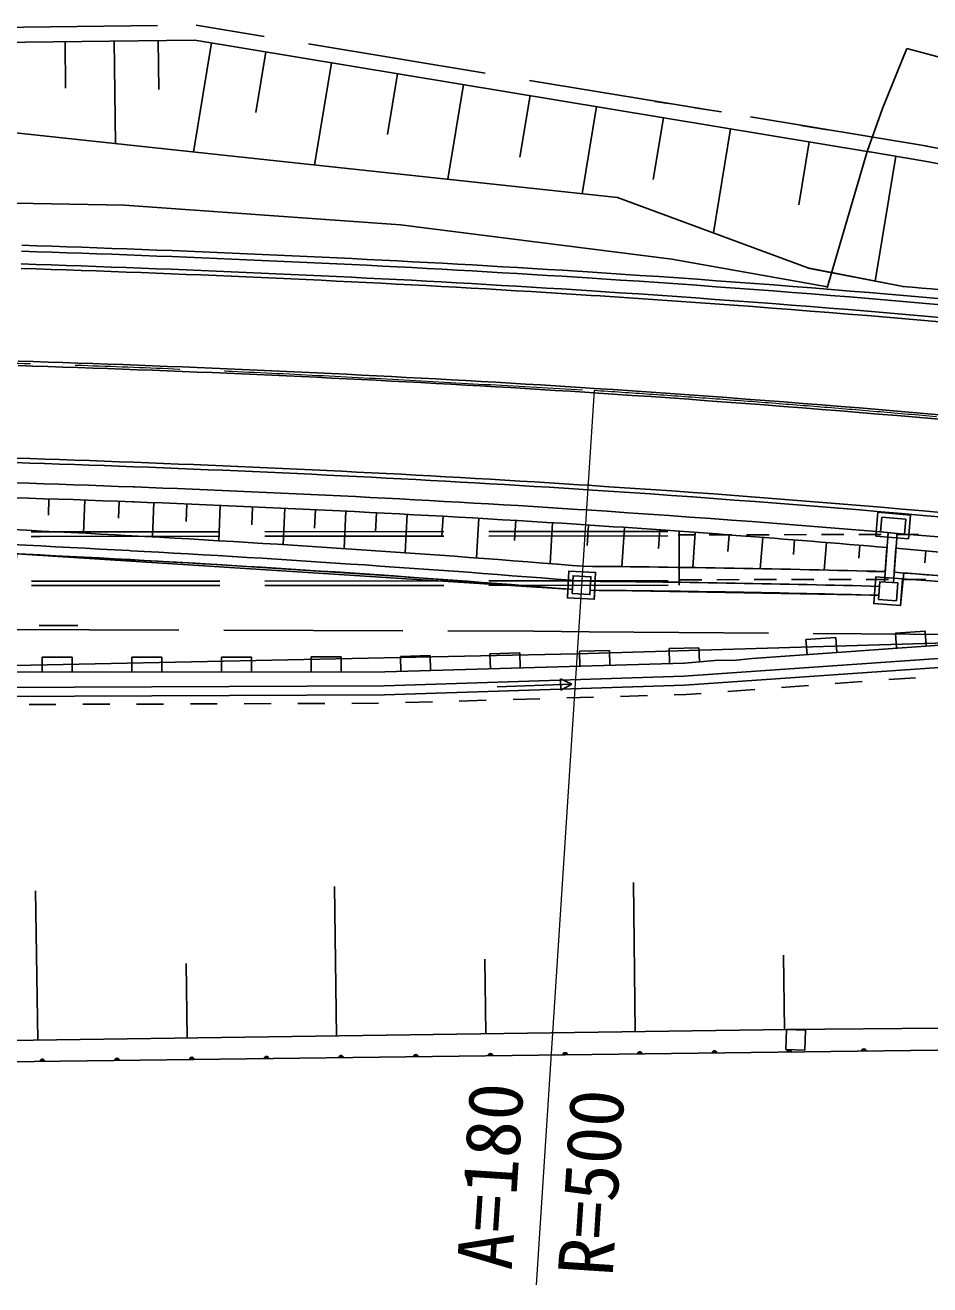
# Model space of a CAD drawing. Units: millimetres, scale not verified. Extents: x 40000 to 680000, y 20000 to 380000.
# Drawn here: x 253727 to 284006, y 257925 to 300072 of the extents above; entities that cross this region are included whole.
import ezdxf
from ezdxf.enums import TextEntityAlignment as Align

# ---------------------------------------------------------------- set-up
doc = ezdxf.new("R2010")
doc.units = ezdxf.units.MM
doc.header["$LTSCALE"] = 1000
doc.linetypes.add('CHAIN', pattern=[18.5, 12, -1.5, 3.5, -1.5])
doc.linetypes.add('DASHED', pattern=[7.5, 6, -1.5])
for name, color, linetype, lineweight in [('M-BGD', 7, 'Continuous', 25), ('M-BMK', 2, 'CHAIN', 13), ('M-BMK-OTRS', 5, 'Continuous', 25), ('M-STR-HTXT', 7, 'Continuous', 13), ('M-STR-STRC', 7, 'Continuous', 25)]:
    doc.layers.add(name, color=color, linetype=linetype, lineweight=lineweight)
doc.styles.add('ＭＳ ゴシック', font='')
doc.styles.get('ＭＳ ゴシック').set_extended_font_data('MS Gothic')

msp = doc.modelspace()

# ---------------------------------------------------------------- linework, layer by layer
at = {"layer": 'M-BGD', "linetype": 'DASHED'}
for p, q in [((229660, 299709), (259446, 300072)), ((283924, 296021), (259446, 300072)), ((283843, 296035), (310060, 290952)), ((201425, 283081), (254243, 283119)), ((201425, 282764), (254243, 282969)), ((254243, 283119), (275617, 283134)), ((254243, 282969), (275618, 282984)), ((275617, 283140), (275619, 281334)), ((201438, 281431), (254244, 281469)), ((201439, 281281), (254244, 281319)), ((254244, 281469), (275619, 281484)), ((254244, 281319), (275619, 281334))]:
    msp.add_line(p, q, dxfattribs=at)
at = {"layer": 'M-BGD'}
for p, q in [((229687, 299209), (259408, 299571)), ((255060, 299525), (255080, 297966)), ((256710, 299545), (256753, 296107)), ((258176, 299556), (258197, 297915)), ((259968, 299478), (259364, 295827)), ((282044, 295825), (259408, 299571)), ((261782, 299178), (261448, 297155)), ((263978, 298815), (263412, 295394)), ((266188, 298449), (265851, 296410)), ((268400, 298083), (267875, 294916)), ((270626, 297714), (270285, 295660)), ((272853, 297346), (272371, 294434)), ((275257, 297449), (274801, 297521)), ((277035, 297168), (276146, 297309)), ((275095, 296975), (274752, 294904)), ((280584, 296568), (279697, 296721)), ((273555, 294307), (253398, 296466)), ((277338, 296603), (276761, 293119)), ((279969, 296169), (279619, 294057)), ((283842, 295526), (281995, 295832)), ((282870, 295687), (282178, 291509)), ((283842, 295526), (309969, 290460)), ((273555, 294307), (279919, 291948)), ((283112, 291328), (279919, 291948)), ((283112, 291328), (279919, 291947)), ((254502, 283679), (254520, 284223)), ((255681, 283074), (255720, 284182)), ((256853, 283576), (256875, 284140)), ((257984, 282949), (258028, 284096)), ((259119, 283469), (259143, 284052)), ((260207, 282822), (260257, 284005)), ((261313, 283358), (261340, 283958)), ((262366, 282690), (262422, 283910)), ((263413, 283243), (263443, 283862)), ((264401, 282558), (264463, 283812)), ((265457, 283124), (265490, 283760)), ((266447, 282418), (266516, 283706)), ((282267, 283776), (282199, 282979)), ((283362, 283682), (282266, 283776)), ((283295, 282885), (283362, 283682)), ((267677, 282987), (267713, 283641)), ((268834, 282245), (268911, 283573)), ((270105, 282826), (270145, 283500)), ((271294, 282055), (271380, 283424)), ((272538, 282657), (272583, 283347)), ((273698, 281955), (273786, 283267)), ((282403, 283614), (282361, 283115)), ((282403, 283614), (283201, 283545)), ((283158, 283047), (283201, 283545)), ((274928, 282564), (274972, 283186)), ((276126, 283018), (275581, 283018)), ((276126, 283018), (275581, 283018)), ((276071, 281925), (276156, 283102)), ((277376, 283021), (276626, 283019)), ((277376, 283021), (276626, 283019)), ((277243, 282463), (277285, 283019)), ((278626, 283023), (277876, 283021)), ((278332, 281887), (278413, 282933)), ((279876, 283025), (279126, 283023)), ((279442, 282357), (279481, 282850)), ((281126, 283027), (280376, 283025)), ((282376, 283029), (281626, 283027)), ((282199, 282979), (283295, 282885)), ((283158, 283047), (282361, 283115)), ((282488, 281441), (282610, 283091)), ((282787, 281419), (282909, 283068)), ((283626, 283031), (282876, 283030)), ((280474, 281842), (280549, 282764)), ((281631, 282243), (281666, 282672)), ((282514, 281791), (282573, 282595)), ((282813, 281768), (282872, 282570)), ((283843, 282087), (283877, 282482)), ((282461, 281785), (281961, 281788)), ((275623, 281516), (276373, 281517)), ((276873, 281518), (277623, 281520)), ((278123, 281520), (278873, 281522)), ((279373, 281523), (280123, 281524)), ((280623, 281525), (281373, 281526)), ((281873, 281527), (282623, 281528)), ((283123, 281529), (283873, 281530)), ((254191, 279983), (255488, 279991)), ((280859, 279583), (279862, 279512)), ((279862, 279512), (279898, 279014)), ((280895, 279085), (280859, 279583)), ((283852, 279797), (282854, 279726)), ((282854, 279726), (282890, 279227)), ((283887, 279298), (283852, 279797)), ((270283, 279066), (269283, 279037)), ((269283, 279037), (269298, 278537)), ((270298, 278566), (270283, 279066)), ((273282, 279154), (272282, 279124)), ((272282, 279124), (272297, 278625)), ((273296, 278654), (273282, 279154)), ((276280, 279241), (275281, 279212)), ((275281, 279212), (275295, 278712)), ((276294, 278769), (276280, 279241)), ((285718, 279429), (278067, 278883)), ((255299, 278927), (254299, 278927)), ((254299, 278927), (254299, 278427)), ((255299, 278427), (255299, 278927)), ((258299, 278929), (257299, 278929)), ((257299, 278929), (257299, 278429)), ((258299, 278429), (258299, 278929)), ((261299, 278931), (260299, 278931)), ((260299, 278931), (260299, 278431)), ((261299, 278431), (261299, 278931)), ((264299, 278933), (263299, 278932)), ((263299, 278932), (263299, 278432)), ((264299, 278433), (264299, 278933)), ((267284, 278979), (266285, 278949)), ((266285, 278949), (266299, 278450)), ((267299, 278479), (267284, 278979)), ((276931, 278826), (275797, 278725)), ((277413, 278820), (276931, 278826)), ((278067, 278883), (277413, 278820)), ((271644, 278201), (272025, 278027)), ((271657, 277826), (271644, 278201)), ((283532, 278240), (282634, 278174)), ((265746, 277968), (238022, 277853)), ((269527, 277938), (272025, 278027)), ((272025, 278027), (271657, 277826)), ((278146, 277846), (277249, 277780)), ((279941, 277977), (279044, 277912)), ((281737, 278109), (280839, 278043)), ((265752, 277668), (238023, 277553)), ((254757, 277346), (253857, 277343)), ((256557, 277352), (255657, 277349)), ((258357, 277358), (257457, 277355)), ((260157, 277365), (259257, 277362)), ((261957, 277371), (261057, 277368)), ((263757, 277377), (262857, 277374)), ((265557, 277383), (264657, 277380)), ((267356, 277430), (266456, 277404)), ((269155, 277482), (268256, 277456)), ((270954, 277535), (270055, 277509)), ((272754, 277587), (271854, 277561)), ((274553, 277640), (273653, 277614)), ((275846, 277678), (275452, 277666)), ((276351, 277715), (275846, 277678)), ((254145, 266109), (254077, 271109)), ((264144, 266250), (264080, 271249)), ((274143, 266390), (274083, 271390)), ((279142, 266461), (279113, 268960)), ((259144, 266180), (259111, 268679)), ((269143, 266320), (269112, 268820))]:
    msp.add_line(p, q, dxfattribs=at)
for points in [[(253609, 292508), (254112, 292491), (254614, 292475), (255117, 292458), (255619, 292441), (256122, 292423), (256624, 292405), (257126, 292386), (257629, 292368), (258131, 292348), (258634, 292329), (259137, 292309), (259639, 292288), (260142, 292268), (260644, 292246), (261147, 292225), (261649, 292203), (262152, 292180), (262655, 292158), (263157, 292134), (263660, 292111), (264163, 292086), (264665, 292062), (265168, 292037), (265671, 292011), (266173, 291986), (266676, 291959), (267179, 291932), (267681, 291905), (268184, 291877), (268687, 291849), (269189, 291821), (269692, 291791), (270195, 291762), (270697, 291732), (271200, 291701), (271703, 291670), (272206, 291639), (272708, 291606), (273010, 291587)], [(253616, 292708), (254118, 292691), (254621, 292675), (255123, 292658), (255626, 292640), (256129, 292623), (256631, 292605), (257134, 292586), (257636, 292567), (258139, 292548), (258642, 292529), (259144, 292509), (259647, 292488), (260150, 292467), (260653, 292446), (261155, 292425), (261658, 292403), (262161, 292380), (262664, 292357), (263167, 292334), (263669, 292310), (264172, 292286), (264675, 292262), (265178, 292237), (265681, 292211), (266184, 292185), (266686, 292159), (267189, 292132), (267692, 292105), (268195, 292077), (268698, 292049), (269201, 292020), (269704, 291991), (270207, 291962), (270709, 291931), (271212, 291901), (271715, 291870), (272218, 291838), (272721, 291806), (273023, 291787)], [(253362, 284762), (253859, 284746), (254356, 284729), (254852, 284712), (255349, 284695), (255846, 284678), (256343, 284660), (256839, 284642), (257336, 284623), (257392, 284621)], [(257392, 284621), (258329, 284585), (258826, 284565), (259322, 284545), (259818, 284524), (260315, 284503), (260811, 284482), (261307, 284460), (261803, 284438), (262300, 284416), (262796, 284393), (263292, 284369), (263788, 284346), (264284, 284321), (264779, 284297), (265275, 284272), (265771, 284246), (266267, 284220), (266762, 284194), (267258, 284167), (267754, 284139), (268249, 284112), (268745, 284083), (269240, 284055), (269735, 284025), (270231, 283996), (270726, 283966), (271221, 283935), (271716, 283904), (272211, 283872), (272508, 283853)], [(253168, 284268), (253346, 284262), (253843, 284246), (254339, 284229), (254836, 284213), (255332, 284196), (255828, 284178), (256325, 284160), (256821, 284142), (257317, 284123), (257372, 284121)], [(257372, 284121), (257813, 284105), (258310, 284085), (258806, 284065), (259302, 284045), (259798, 284025), (260294, 284004), (260790, 283983), (261285, 283961), (261781, 283939), (262277, 283916), (262773, 283893), (263268, 283870), (263764, 283846), (264259, 283822), (264755, 283797), (265250, 283772), (265745, 283747), (266241, 283721), (266736, 283694), (267231, 283667), (267726, 283640), (268221, 283612), (268716, 283584), (269211, 283555), (269706, 283526), (270201, 283497), (270695, 283467), (271190, 283436), (271685, 283405), (272179, 283373), (272476, 283354)], [(286742, 281459), (283135, 281744), (283026, 280651), (282131, 280717), (282152, 281000), (272789, 281163), (272774, 280865), (271878, 280910), (271893, 281205), (266315, 281625), (259416, 282067), (253431, 282386), (253426, 282079), (252529, 282095), (252535, 282419), (245607, 282672), (240141, 282831), (235166, 282949), (231235, 283010), (227499, 283039), (223106, 283061), (219613, 283073)], [(253282, 283195), (253777, 283170), (254272, 283146), (254767, 283121), (255261, 283096), (255756, 283070), (256250, 283044), (256745, 283017), (257239, 282991), (257293, 282988), (257733, 282963), (258227, 282936), (258721, 282908), (259215, 282880), (259709, 282851), (260203, 282822), (260697, 282792), (261191, 282762), (261685, 282732), (262178, 282702), (262672, 282670), (263165, 282639), (263658, 282607), (264152, 282575), (264645, 282542), (265138, 282509), (265631, 282475), (266124, 282441), (266617, 282406), (267110, 282371), (267602, 282336), (268095, 282300), (268588, 282264), (269080, 282227), (269572, 282189), (270065, 282152), (270557, 282114), (271049, 282075), (271541, 282036), (272033, 281996), (272395, 281967)], [(253282, 282394), (253738, 282371), (254232, 282347), (254726, 282322), (255220, 282297), (255714, 282271), (256208, 282245), (256702, 282219), (257196, 282192), (257249, 282189), (257689, 282165), (258183, 282137), (258676, 282109), (259170, 282081), (259663, 282052), (260156, 282023), (260649, 281994), (261143, 281964), (261636, 281934), (262128, 281903), (262621, 281872), (263114, 281840), (263607, 281809), (264099, 281776), (264592, 281744), (265084, 281710), (265577, 281677), (266069, 281643), (266561, 281608), (267053, 281573), (267545, 281538), (268037, 281502), (268529, 281466), (269020, 281429), (269512, 281392), (270004, 281354), (270495, 281316), (270986, 281277), (271478, 281238), (271969, 281199), (272042, 281193)], [(253287, 282694), (253753, 282671), (254247, 282646), (254741, 282621), (255236, 282596), (255730, 282571), (256224, 282544), (256718, 282518), (257212, 282491), (257265, 282488), (257706, 282464), (258199, 282437), (258693, 282409), (259187, 282380), (259680, 282352), (260174, 282323), (260667, 282293), (261161, 282263), (261654, 282233), (262147, 282202), (262640, 282171), (263133, 282140), (263626, 282108), (264119, 282076), (264612, 282043), (265104, 282010), (265597, 281976), (266090, 281942), (266582, 281907), (267074, 281872), (267567, 281837), (268059, 281801), (268551, 281765), (269043, 281728), (269535, 281691), (270027, 281653), (270518, 281615), (271010, 281576), (271501, 281537), (271993, 281498), (272057, 281492)], [(122658, 270346), (133158, 270614), (153158, 271943), (173158, 273244), (193158, 274284), (207994, 275784), (213152, 275963), (238024, 277288), (238020, 278416), (252833, 278635), (272196, 279043), (296588, 279763), (296686, 280456)], [(265746, 277968), (275778, 278288), (285748, 278982), (290699, 279315)], [(265752, 277668), (275793, 277988), (285769, 278683), (290706, 279015)], [(275795, 278727), (265767, 278434), (238020, 278416)], [(216176, 265577), (246889, 266010), (279210, 266464), (294639, 266602)], [(296703, 265927), (246899, 265310), (198912, 264634), (186945, 264386), (170905, 263952), (130934, 262852), (128963, 262814), (122658, 262621)]]:
    msp.add_lwpolyline(points, dxfattribs=at)
for points in [[(271878, 280910), (272774, 280865), (272820, 281761), (271924, 281806)], [(272035, 281052), (272632, 281022), (272663, 281619), (272065, 281649)], [(282131, 280717), (283026, 280651), (283092, 281546), (282197, 281612)], [(282292, 280855), (282888, 280811), (282932, 281408), (282335, 281452)], [(279210, 266464), (279192, 265793), (279826, 265777), (279844, 266447)]]:
    msp.add_lwpolyline(points, close=True, dxfattribs=at)
at = {"layer": 'M-BGD', "linetype": 'DASHED'}
msp.add_lwpolyline([(173158, 280512), (183559, 280962), (193158, 280983), (200189, 280999), (201075, 280645), (210740, 279814), (213154, 279810), (230711, 279780), (233066, 279790), (250785, 279861), (252873, 279854), (270754, 279797), (272602, 279773), (290718, 279645), (290726, 279483), (291530, 279504), (291570, 278934), (292299, 278972), (295703, 279130), (295306, 275616), (295363, 276118)], dxfattribs=at)
at = {"layer": 'M-BGD'}
for centre, radius, start, end in [((240390, -211106), 503950, 83.95374, 86.28723), ((240390, -211106), 503750, 83.95374, 86.28723), ((240390, -211106), 504250, 83.95374, 85.14281), ((240390, -211106), 496000, 83.71638, 86.28723), ((240390, -211106), 495500, 85.11634, 86.28723), ((240390, -211106), 495500, 83.71806, 85.08164), ((268158, -252709), 534692, 88.46158, 89.54581), ((242875, -251430), 534692, 84.47089, 85.71642), ((268158, -252709), 533892, 88.48199, 89.51908), ((268158, -252709), 534192, 88.48048, 89.51772), ((259302, 265463), 75, 0.7102, 180.7102), ((261801, 265494), 75, 0.7102, 180.7102), ((261801, 265494), 60, 0.7102, 180.7102), ((261801, 265494), 50, 0.7102, 180.7102), ((261801, 265494), 50, 0.7102, 180.7102), ((261801, 265494), 50, 0.7102, 180.7102), ((261801, 265494), 50, 0.7102, 180.7102), ((264301, 265525), 75, 0.7102, 180.7102), ((264301, 265525), 60, 0.7102, 180.7102), ((264301, 265525), 50, 0.7102, 180.7102), ((264301, 265525), 50, 0.7102, 180.7102), ((264301, 265525), 50, 0.7102, 180.7102), ((264301, 265525), 50, 0.7102, 180.7102), ((266801, 265556), 75, 0.7102, 180.7102), ((266801, 265556), 60, 0.7102, 180.7102), ((266801, 265556), 50, 0.7102, 180.7102), ((266801, 265556), 50, 0.7102, 180.7102), ((266801, 265556), 50, 0.7102, 180.7102), ((266801, 265556), 50, 0.7102, 180.7102), ((269301, 265587), 75, 0.7102, 180.7102), ((269301, 265587), 60, 0.7102, 180.7102), ((269301, 265587), 50, 0.7102, 180.7102), ((269301, 265587), 50, 0.7102, 180.7102), ((269301, 265587), 50, 0.7102, 180.7102), ((269301, 265587), 50, 0.7102, 180.7102), ((271801, 265618), 75, 0.7102, 180.7102), ((271801, 265618), 60, 0.7102, 180.7102), ((271801, 265618), 50, 0.7102, 180.7102), ((271801, 265618), 50, 0.7102, 180.7102), ((271801, 265618), 50, 0.7102, 180.7102), ((271801, 265618), 50, 0.7102, 180.7102), ((274300, 265649), 75, 0.7102, 180.7102), ((274300, 265649), 60, 0.7102, 180.7102), ((274300, 265649), 50, 0.7102, 180.7102), ((274300, 265649), 50, 0.7102, 180.7102), ((274300, 265649), 50, 0.7102, 180.7102), ((274300, 265649), 50, 0.7102, 180.7102), ((276800, 265680), 75, 0.7102, 180.7102), ((276800, 265680), 60, 0.7102, 180.7102), ((276800, 265680), 50, 0.7102, 180.7102), ((276800, 265680), 50, 0.7102, 180.7102), ((276800, 265680), 50, 0.7102, 180.7102), ((276800, 265680), 50, 0.7102, 180.7102), ((279300, 265711), 75, 0.7102, 180.7102), ((279300, 265711), 60, 0.7102, 180.7102), ((279300, 265711), 50, 0.7102, 180.7102), ((279300, 265711), 50, 0.7102, 180.7102), ((279300, 265711), 50, 0.7102, 180.7102), ((279300, 265711), 50, 0.7102, 180.7102), ((281800, 265742), 75, 0.7102, 180.7102), ((281800, 265742), 60, 0.7102, 180.7102), ((281800, 265742), 50, 0.7102, 180.7102), ((281800, 265742), 50, 0.7102, 180.7102), ((281800, 265742), 50, 0.7102, 180.7102), ((281800, 265742), 50, 0.7102, 180.7102), ((254302, 265402), 75, 0.7102, 180.7102), ((254302, 265402), 60, 0.7102, 180.7102), ((254302, 265402), 50, 0.7102, 180.7102), ((254302, 265402), 50, 0.7102, 180.7102), ((254302, 265402), 50, 0.7102, 180.7102), ((254302, 265402), 50, 0.7102, 180.7102), ((256802, 265432), 75, 0.7102, 180.7102), ((256802, 265432), 60, 0.7102, 180.7102), ((256802, 265432), 50, 0.7102, 180.7102), ((256802, 265432), 50, 0.7102, 180.7102), ((256802, 265432), 50, 0.7102, 180.7102), ((256802, 265432), 50, 0.7102, 180.7102), ((259302, 265463), 60, 0.7102, 180.7102), ((259302, 265463), 50, 0.7102, 180.7102), ((259302, 265463), 50, 0.7102, 180.7102), ((259302, 265463), 50, 0.7102, 180.7102), ((259302, 265463), 50, 0.7102, 180.7102)]:
    msp.add_arc(centre, radius, start, end, dxfattribs=at)
at = {"layer": 'M-BMK'}
msp.add_arc((240389, -211106), 500000, 82.84949, 86.28723, dxfattribs=at)
msp.add_spline([(223408, 289225), (235754, 289134), (248098, 288912), (260438, 288502), (272767, 287845)], degree=3, dxfattribs=at)
at = {"layer": 'M-BMK-OTRS'}
for p, q in [((282425, 297280), (283238, 299290)), ((283238, 299290), (284414, 298980)), ((282425, 297280), (281904, 295849)), ((281904, 295849), (280570, 291283)), ((257056, 294052), (247610, 294222)), ((266288, 293396), (257056, 294052)), ((275368, 292245), (266288, 293396)), ((280578, 291312), (275368, 292245)), ((271893, 281205), (253431, 282386)), ((283092, 281546), (283026, 280651)), ((294503, 280760), (283092, 281546)), ((271878, 280910), (271893, 281205)), ((272789, 281163), (272774, 280865)), ((282152, 281000), (272789, 281163)), ((272774, 280865), (271878, 280910)), ((282131, 280717), (282152, 281000)), ((283026, 280651), (282131, 280717))]:
    msp.add_line(p, q, dxfattribs=at)
at = {"layer": 'M-STR-HTXT'}
msp.add_line((272767, 287845), (270825, 257925), dxfattribs=at)
at = {"layer": 'M-STR-STRC'}
for points in [[(253596, 292083), (254098, 292067), (254600, 292050), (255102, 292033), (255604, 292016), (256106, 291998), (256609, 291980), (257111, 291962), (257613, 291943), (258115, 291924), (258617, 291904), (259119, 291884), (259622, 291864), (260124, 291843), (260626, 291822), (261128, 291800), (261631, 291778), (262133, 291756), (262635, 291733), (263137, 291710), (263640, 291686), (264142, 291662), (264644, 291637), (265147, 291612), (265649, 291587), (266151, 291561), (266653, 291535), (267156, 291508), (267658, 291481), (268160, 291453), (268663, 291425), (269165, 291396), (269667, 291367), (270170, 291338), (270672, 291308), (271174, 291277), (271676, 291246), (272179, 291214), (272681, 291182), (272982, 291163)], [(253591, 291933), (254093, 291917), (254595, 291900), (255097, 291883), (255599, 291866), (256101, 291848), (256603, 291830), (257105, 291812), (257607, 291793), (258109, 291774), (258611, 291754), (259113, 291734), (259616, 291714), (260118, 291693), (260620, 291672), (261122, 291650), (261624, 291628), (262126, 291606), (262628, 291583), (263130, 291560), (263633, 291536), (264135, 291512), (264637, 291488), (265139, 291463), (265641, 291437), (266143, 291411), (266646, 291385), (267148, 291358), (267650, 291331), (268152, 291303), (268654, 291275), (269156, 291247), (269659, 291217), (270161, 291188), (270663, 291158), (271165, 291127), (271667, 291096), (272169, 291065), (272671, 291033), (272973, 291013)], [(253492, 288835), (253992, 288818), (254492, 288802), (254991, 288785), (255491, 288768), (255991, 288750), (256491, 288732), (256990, 288714), (257490, 288695), (257990, 288676), (258489, 288657), (258989, 288637), (259489, 288616), (259988, 288596), (260488, 288575), (260988, 288553), (261487, 288531), (261987, 288509), (262486, 288486), (262986, 288463), (263485, 288440), (263985, 288416), (264484, 288391), (264984, 288367), (265483, 288341), (265983, 288316), (266482, 288289), (266981, 288263), (267481, 288236), (267980, 288208), (268479, 288180), (268978, 288152), (269478, 288123), (269977, 288093), (270476, 288063), (270975, 288033), (271474, 288002), (271973, 287971), (272472, 287939), (272772, 287920)], [(253487, 288685), (253987, 288668), (254487, 288652), (254986, 288635), (255486, 288618), (255986, 288600), (256485, 288582), (256985, 288564), (257484, 288545), (257984, 288526), (258484, 288507), (258983, 288487), (259483, 288467), (259982, 288446), (260482, 288425), (260981, 288403), (261481, 288382), (261980, 288359), (262479, 288337), (262979, 288313), (263478, 288290), (263978, 288266), (264477, 288242), (264976, 288217), (265475, 288191), (265975, 288166), (266474, 288140), (266973, 288113), (267472, 288086), (267972, 288058), (268471, 288030), (268970, 288002), (269469, 287973), (269968, 287944), (270467, 287914), (270966, 287883), (271465, 287852), (271964, 287821), (272463, 287789), (272762, 287770)], [(253383, 285436), (253881, 285420), (254378, 285404), (254875, 285387), (255373, 285370), (255870, 285352), (256367, 285334), (256864, 285316), (257362, 285298), (257859, 285279), (258356, 285259), (258853, 285240), (259350, 285219), (259847, 285199), (260343, 285178), (260840, 285157), (261337, 285135), (261834, 285113), (262330, 285090), (262827, 285067), (263324, 285044), (263820, 285020), (264317, 284996), (264813, 284971), (265310, 284946), (265806, 284920), (266302, 284894), (266799, 284868), (267295, 284841), (267791, 284813), (268287, 284786), (268783, 284757), (269279, 284729), (269775, 284699), (270271, 284670), (270767, 284639), (271263, 284609), (271759, 284578), (272254, 284546), (272552, 284527)], [(253388, 285586), (253886, 285570), (254383, 285554), (254881, 285537), (255378, 285520), (255875, 285502), (256373, 285484), (256870, 285466), (257367, 285448), (257864, 285429), (258362, 285409), (258859, 285389), (259356, 285369), (259853, 285349), (260350, 285328), (260847, 285306), (261344, 285285), (261841, 285262), (262337, 285240), (262834, 285217), (263331, 285193), (263828, 285170), (264324, 285145), (264821, 285121), (265317, 285095), (265814, 285070), (266310, 285044), (266807, 285017), (267303, 284991), (267799, 284963), (268296, 284935), (268792, 284907), (269288, 284878), (269784, 284849), (270280, 284819), (270776, 284789), (271272, 284758), (271768, 284727), (272264, 284696), (272561, 284677)]]:
    msp.add_lwpolyline(points, dxfattribs=at)
for centre, radius, start, end in [((240390, -211106), 503175, 83.95374, 86.28723), ((240390, -211106), 503325, 83.95374, 86.28723), ((240390, -211106), 500075, 83.95374, 86.28723), ((240390, -211106), 500075, 83.95374, 86.28723), ((240390, -211106), 499925, 83.95374, 86.28723), ((241801, -192325), 477842, 83.61254, 86.31022), ((241801, -192325), 477992, 83.61254, 86.31022)]:
    msp.add_arc(centre, radius, start, end, dxfattribs=at)

# ---------------------------------------------------------------- texts
at = {"layer": 'M-STR-HTXT', "style": 'ＭＳ ゴシック'}
msp.add_text('A=180', height=1833, rotation=86.287, dxfattribs=at).set_placement((270558, 258361), align=Align.BOTTOM_LEFT)
msp.add_text('R=500', height=1833, rotation=86.287, dxfattribs=at).set_placement((271556, 258296), align=Align.TOP_LEFT)

doc.saveas('drawing.dxf')
